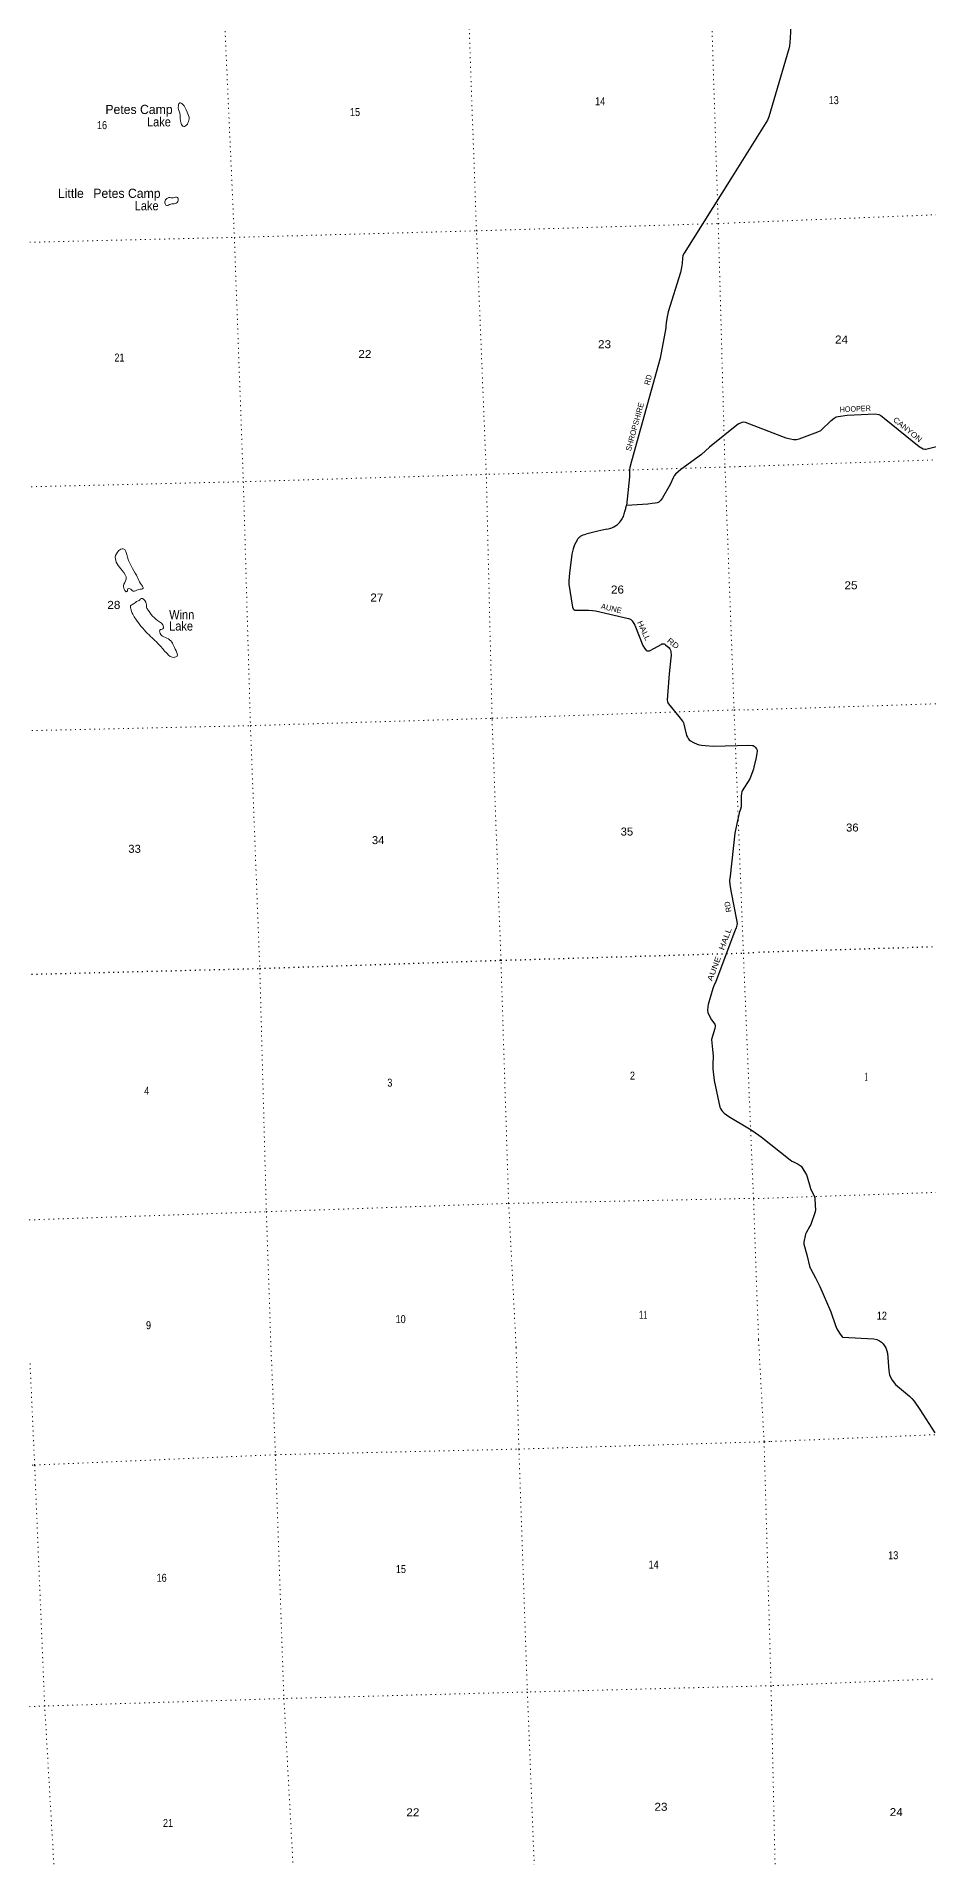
# Model space of a CAD drawing. Header units: feet. Extents: x 501257 to 757852, y -360805 to -170898.
# Drawn here: x 708844 to 728361, y -320485 to -280650 of the extents above; entities that cross this region are included whole.
import ezdxf
from ezdxf.enums import TextEntityAlignment as Align

# ---------------------------------------------------------------- set-up
doc = ezdxf.new("R2010")
doc.units = ezdxf.units.FT
doc.header["$LTSCALE"] = 70
doc.linetypes.add('DOTTED', pattern=[1.5, 0.3, -1.2])
for name, color, linetype, lineweight in [('29', 7, 'Continuous', 25), ('30', 7, 'Continuous', 25), ('39', 7, 'Continuous', 13), ('6', 7, 'DOTTED', 25), ('7', 7, 'DOTTED', 13)]:
    doc.layers.add(name, color=color, linetype=linetype, lineweight=lineweight)
doc.layers.add('41', color=7, linetype='Continuous')

msp = doc.modelspace()

# ---------------------------------------------------------------- linework, layer by layer
at = {"layer": '29'}
for points in [[(726614.8, -273168), (726621.28, -273194.03), (726623.06, -273224.47), (726613.51, -273293.68), (726325.76, -274950.3), (726297.47, -275059.96), (725387.66, -279068.48), (725358.26, -279213.39), (725343.95, -279285), (725341.16, -279345.8), (725349.06, -279627.19), (725341.33, -280548.96), (725332.02, -280684.1), (725323.68, -280785.07), (725318.91, -280854.28), (725304.17, -280920.51), (724904.1, -282284.99), (724866.89, -282409.24), (724854.96, -282445.04), (724836.78, -282484.59), (724034.78, -283763.2)], [(724034.78, -283763.2), (723011.6, -285389.04), (722986.21, -285443.06), (722976.01, -285500.92), (722969.34, -285616.15), (722957.3, -285703.43), (722934.2, -285816.82), (722666.72, -286674.49), (722635, -286818.94), (722623.09, -286917.64), (722615.47, -286988.53), (722611.19, -287024.86), (722487.26, -287686.03), (721862.89, -289944.39), (721826.29, -290082.11), (721819.42, -290137.31), (721814.51, -290282.49), (721752.31, -290911.11)], [(724204.35, -289121.28), (723567.32, -289636.27), (723395.74, -289793.6), (722938.46, -290126.53), (722821.25, -290227.5), (722795.4, -290259.31), (722771.76, -290307.85), (722704.45, -290453.31), (722537.66, -290745.4), (722493.78, -290803.73), (722472.7, -290826), (722458.64, -290838.89), (722458.64, -290837.72), (722445.76, -290845.92), (722421.16, -290852.96), (722377.82, -290861.16), (722316.54, -290868.29), (722218.23, -290877.94), (721752.31, -290911.11)], [(724204.35, -289121.28), (724284.06, -289087.26), (724321.65, -289081.89), (724351.97, -289088.15), (725238.03, -289428.5), (725336.6, -289452.65), (725403.72, -289463.4), (725468.16, -289463.4), (725529.24, -289452.68), (725588.99, -289433.85), (725940.73, -289302.2), (726000.21, -289268.97), (726227.79, -289053.36), (726297.83, -288998.61), (726340.79, -288974.43), (726381.21, -288963.34), (726578.66, -288936.32), (727194.76, -288908.91), (727269.81, -288920.69), (727315.46, -288939.5), (727391.96, -289000.89), (728154.63, -289621.8), (728239.11, -289670.28), (728276.7, -289681.03), (728302.73, -289681.2), (728535.06, -289616.68)], [(721325.12, -291429.35), (721127.89, -291469.69), (720861.87, -291538.51)], [(720673.47, -291665.47), (720671.05, -291668.6), (720615.04, -291768.41), (720584.31, -291855.8), (720558.06, -291977.94), (720504.22, -292388.74), (720489.07, -292556.93), (720492.62, -292628.83), (720569.1, -293137.57), (720583.46, -293168.72), (720598.77, -293182.34), (720624.28, -293197.65), (720659.93, -293200.71), (720921.76, -293203.2), (721006.94, -293206.16), (721073.21, -293215.78), (721797.98, -293384.59), (721820.75, -293391.66), (721847.11, -293404.43), (721862.42, -293415.49), (721876.18, -293432.08), (721931.96, -293528.72), (722112.79, -293971.21), (722146, -294028.55), (722174.93, -294065.99), (722185.98, -294077.05), (722202.14, -294086.41), (722219.15, -294090.67), (722233.6, -294091.52), (722247.21, -294088.96), (722255.82, -294086.81), (722366.49, -294028.38), (722510.63, -293948.59), (722526.96, -293940.06), (722540.15, -293935.38), (722557.16, -293933.68), (722575.02, -293937.94), (722589.89, -293946.87), (722607.65, -293959.13), (722685.57, -294027.28), (722701.72, -294048.55), (722714.48, -294075.78), (722720.85, -294105.13), (722725.95, -294190.22), (722724.52, -294244.86), (722688.63, -294594.59), (722642.45, -295164.22), (722646.87, -295203.62), (722658.78, -295227.44), (722673.6, -295247.66), (722894.96, -295527.55), (722981.07, -295624.79), (722990.85, -295640.55), (722998.93, -295661.39), (723005.52, -295692.68), (723066.6, -295938.16), (723083.96, -295977.91), (723100.97, -296005.14), (723124.78, -296034.08), (723152.84, -296057.91), (723216.62, -296093.63), (723296.87, -296129.11), (723322.91, -296139.59), (723347.57, -296146.39), (723393.49, -296154.89), (723473.24, -296162.93), (723654.78, -296172.39), (724426.92, -296154)], [(724426.92, -296154), (724507.02, -296158.61), (724525.51, -296161.6), (724544.59, -296172.34), (724568.14, -296197.95), (724597.07, -296233.2), (724607.8, -296263.04), (724609.31, -296282.98), (724606.61, -296328.67), (724586.17, -296424.66), (724539.41, -296637.6), (724530.28, -296677.15), (724450.28, -296891.89)], [(724450.28, -296891.89), (724285.5, -297150.23), (724274.46, -297174.24), (724265.95, -297204.87), (724261.43, -297265.91), (724262.55, -297467.26), (724259.99, -297503.53), (724244.68, -297549.47), (724216.21, -297636.12), (724164.18, -297871.64), (724119.27, -298080.72), (724019.75, -299018.84), (724009.13, -299110.83), (724010.24, -299204.48), (724040.45, -299374.56), (724158.28, -299970.4), (724171.54, -300051.05), (724168.14, -300091.89), (724149.43, -300151.45), (724111.42, -300237.96), (723703.01, -301322.33), (723662.94, -301418.94), (723638, -301475.76), (723541.42, -301821.72), (723533.24, -301870.3), (723527.81, -301954.46), (723531.21, -301998.7), (723545.21, -302037.02), (723614.13, -302163.39), (723681.91, -302257.58), (723691.08, -302277.79), (723691.93, -302304.16), (723683.26, -302352.19), (723630.74, -302517.24), (723615.4, -302593.46), (723615.85, -302664.8), (723633, -302807.17), (723646.19, -302951.69), (723637.51, -303144.83), (723640.12, -303233.87), (723671.39, -303490.51), (723796.69, -304069.97), (723810.13, -304103.76), (723830.54, -304136.1), (723850.95, -304163.32), (723886.67, -304199.06), (723941.09, -304239.9), (723993.28, -304276.25), (724441.95, -304543.66), (724524.21, -304599.18), (724698.07, -304721.67)], [(724698.07, -304721.67), (725330.17, -305226.43), (725367.81, -305250.37), (725388.09, -305261.12), (725508.17, -305316.58), (725555.06, -305345.85), (725571.76, -305360.17), (725588.77, -305380.07), (725689.19, -305549.48), (725707.72, -305595.26), (725767.12, -305822.31), (725777.49, -305857.21), (725858.59, -306011.16), (725868.13, -306035.03), (725871.66, -306051.93), (725875.29, -306082.76), (725883.5, -306331.17), (725882.14, -306347.39), (725878.27, -306362.61), (725781.73, -306636.64), (725765.58, -306672.89), (725680.3, -306819.68), (725672.55, -306834.59), (725666.73, -306852.05), (725631.1, -307020.48), (725629.23, -307042.53), (725631.1, -307064.63), (725694.62, -307301.73), (725766.53, -307574.77), (725775.42, -307596.88), (725783.76, -307615.98), (725885.05, -307801.88), (725984.31, -307995.47), (726218.86, -308550.37), (726323.73, -308846.37), (726355.66, -308918.54), (726409.95, -309012.27), (726447.5, -309065.33), (726480.36, -309104.9)], [(726480.36, -309104.9), (727166.53, -309137.45), (727228.77, -309151.97), (727284.77, -309178.95), (727332.47, -309210.07), (727365.65, -309245.36), (727423.74, -309338.73), (727450.7, -309398.91), (727465.2, -309452.87), (727492.18, -309836.75), (727506.69, -309925.99), (727533.66, -309988.23), (727566.85, -310040.11), (727639.43, -310133.49), (727683, -310177.06), (727946.39, -310390.8), (727994.11, -310442.67), (728043.89, -310500.77), (728170.4, -310681.32), (728493.96, -311195.94)]]:
    msp.add_lwpolyline(points, dxfattribs=at)
for points in [[(721325.12, -291429.35), (721432.56, -291400.15), (721587.33, -291294.64), (721658.76, -291199.34), (721704.68, -291093.83), (721730.19, -290995.12), (721752.31, -290911.11)], [(720673.47, -291665.47), (720689.33, -291640.96), (720713.14, -291608.63), (720749.71, -291580.55), (720803.28, -291554.17), (720861.87, -291538.51)]]:
    msp.add_spline(points, degree=3, dxfattribs=at)
at = {"layer": '39'}
for points in [[(712145.8, -282566.65), (712186.1, -282454.4), (712140.53, -282305.03), (712037.64, -282129.55), (711982.42, -282105.39), (711950.17, -282160.95), (711978.23, -282327.08), (712010.44, -282553.48), (712065.22, -282621.96), (712145.8, -282566.65)], [(711782.57, -284178.05), (711832.76, -284181.22), (711927.05, -284171.73), (711945.28, -284231.48), (711877.55, -284308.48), (711781.32, -284320.06), (711689.76, -284349.59), (711653.43, -284290.5), (711684.68, -284206.79), (711744, -284176.42), (711782.57, -284178.05)], [(710779.71, -292769.66), (710747.25, -292665.51), (710808.53, -292520.27), (710717.21, -292330.28), (710569.96, -292039.62), (710645.46, -291897.89), (710740.62, -291856.14), (710835.81, -292041.96), (711057, -292487.01), (711124.05, -292617.47), (711182.13, -292722.08), (711076.42, -292750.12), (710962.96, -292786.5), (710886.48, -292730.9), (710842.25, -292732.52), (710833.84, -292779.15), (710806.26, -292796.27), (710779.12, -292769.07)], [(711351.46, -293293.89), (711495.13, -293427.59), (711622.87, -293565.9), (711612.23, -293606.57), (711542.79, -293635.3), (711540.34, -293679.69), (711601.87, -293768.07), (711730.76, -293825.78), (711822.88, -293925.12), (711877.73, -294052), (711919.36, -294203.54), (711854, -294234.13), (711702.06, -294151.08), (711530.1, -293957.99), (711275.63, -293709.53), (711016.87, -293396.77), (710906.03, -293167.21), (710903.81, -293104.86), (710970.74, -293062.13), (711055.13, -293000.63), (711088.88, -292987.31), (711133.77, -292947.4), (711237.24, -293026.19), (711255.47, -293142.33), (711294.09, -293209.39), (711351.46, -293293.89)]]:
    msp.add_spline(points, degree=3, dxfattribs=at)
at = {"layer": '6'}
for points in [[(699761.95, -301412.06), (703098.26, -301321.69), (708424.28, -301170.94), (713730.76, -301037.03), (719005.44, -300857.95), (724307.04, -300700.05), (724570.36, -300686.66)], [(731717.21, -300476.27), (729596.67, -300531.71), (724570.36, -300686.66)]]:
    msp.add_lwpolyline(points, dxfattribs=at)
at = {"layer": '7'}
for points in [[(719338.67, -309330.32), (719174.43, -306176.67), (719005.44, -300857.95), (718811.23, -295566.34), (718685.89, -290229.91), (718470.29, -284902.83), (718278.17, -279556.76), (718106.38, -274215.99), (717891.42, -267944.34), (717826.79, -263598.8)], [(723147.32, -263431.11), (723252.54, -267874.88), (723427.15, -274087.59), (723587.18, -279380.46), (723759.76, -284743.35), (723906.85, -290068.92), (724105.87, -295382.51), (724308.98, -300697.96), (724530.82, -306087.25), (724641.66, -309163.15)], [(712488.09, -265028.15), (712537.91, -268001.43), (712768.08, -274361.14), (712933.63, -279696.1), (713174.22, -285046.43), (713370.29, -290390.34), (713525.78, -295725.67), (713730.76, -301037.03), (713873.62, -306356.7), (713981.69, -309497.94)], [(750864.45, -284253.57), (750246.21, -284269.7), (744978.18, -284345.33), (739699.22, -284453.54), (734393.41, -284367.44), (729062.05, -284529.8), (724065.39, -284730.17)], [(699311.16, -285359.57), (702552.71, -285300.48), (707857.4, -285172.67), (713174.22, -285046.43), (718470.29, -284902.83), (723759.76, -284743.35), (724065.39, -284730.17)], [(724234.09, -290061.05), (729243.77, -289887.81), (734532.62, -289716.85), (739823.74, -289785.35), (741783.41, -289836.29), (745088.87, -289742.02), (750393.99, -289576.54), (755657.24, -289478.93), (755725.63, -289476.3)], [(724234.09, -290061.05), (723906.85, -290068.92), (718685.89, -290229.91), (713370.29, -290390.34), (708061.51, -290516.29), (702757.25, -290656.16), (701807.06, -290669.35)], [(724402.47, -295381.22), (729420.57, -295219.81), (734684.5, -295083.94), (740002.66, -295004.56), (745255.69, -295018.01), (749661.98, -294952.74)], [(700058.49, -296059.38), (702929.41, -296006.99), (708218.87, -295847.52), (713525.78, -295725.67), (718811.23, -295566.34), (724105.87, -295382.51), (724402.47, -295381.22)], [(724740.59, -306065.14), (729810.58, -305890.62), (735075.14, -305772.83), (740348.01, -305662.82), (745702.3, -305523.81), (750947.03, -305298.02), (756245.73, -305225.03)], [(702577.64, -306738.03), (703290.23, -306720.12), (708583.07, -306542.4), (713873.62, -306356.7), (719174.43, -306176.67), (724530.03, -306065.13), (724740.59, -306065.14)], [(713981.69, -309497.94), (714073.04, -311675.89), (714258.46, -317007.67), (714553.03, -322398.12), (714755.61, -327719.38), (715140.43, -333058.46)], [(719338.67, -309330.32), (719398.73, -311549.91), (719583.89, -316863.6), (719795.56, -322207.05), (720031.09, -327536.08), (720425.53, -332889.91)], [(724641.66, -309163.15), (724762.02, -311389.4), (724914.51, -316725.73), (725034.25, -322051.79), (725276.36, -327331.25), (725479.38, -329409.32)], [(709565.29, -328849.55), (709499.17, -327878.23), (709335.39, -322517.98), (709025.39, -317169.97), (708804.74, -311899.01), (708704.27, -309661.84)], [(724908.92, -311384.07), (730082.14, -311169.84), (735296.44, -311112.12), (740564.32, -310964.27), (745883.33, -310778.7), (751176.72, -310609.98), (756418.74, -310463.8)], [(706861.98, -311950.53), (708804.74, -311899.01), (714077.94, -311673.56), (719398.73, -311549.91), (724762.02, -311389.4), (724908.92, -311384.07)], [(756597.35, -315872.24), (751368.39, -315918.27), (746114.94, -316011.36), (740772.06, -316272.09), (735471.59, -316438.63), (730228.41, -316505.64), (725077.78, -316719.72)], [(725077.78, -316719.72), (724914.51, -316725.73), (719583.89, -316863.6), (714263.36, -317005.34), (709025.39, -317169.97), (706078.59, -317292.25)]]:
    msp.add_lwpolyline(points, dxfattribs=at)

# ---------------------------------------------------------------- texts
at = {"layer": '30'}
for s, rotation, width, p in [('RD', 74.545, 0.95, (722253.37, -288285.74)), ('HALL', 294.493, 1.15, (721983.65, -293464.34)), ('RD', 321.882, 1.2, (722627.83, -293887.16)), ('RD', 101.186, 0.9, (724051.32, -299794.5)), ('AUNE   HALL', 69.362, 1.25, (723624.97, -301324.71))]:
    msp.add_text(s, height=120, rotation=rotation, dxfattribs=dict(at, width=width)).set_placement(p)
for s, rotation, p in [('SHROPSHIRE', 74.545, (721845.99, -289732.22)), ('AUNE', 346.889, (721183.94, -293166.46))]:
    msp.add_text(s, height=120, rotation=rotation, dxfattribs=at).set_placement(p)
for s, rotation, width, p in [('HOOPER', 2.547, 0.95, (726758.95, -288855.88)), ('CANYON', 320.85, 1.1, (727865.05, -289295.78))]:
    msp.add_text(s, height=120, rotation=rotation, dxfattribs=dict(at, width=width)).set_placement(p, align=Align.CENTER)
at = {"layer": '41'}
for s, p in [('Petes Camp', (710352.23, -282346.98)), ('Little', (709315.28, -284181.5)), ('Petes Camp', (710088.05, -284181.51))]:
    msp.add_text(s, height=200, dxfattribs=at).set_placement(p)
at = {"layer": '41', "width": 0.9}
for s, p in [('Lake', (711263.02, -282619.14)), ('Lake', (710994.9, -284453.66)), ('Winn', (711748.01, -293397.57)), ('Lake', (711748.01, -293646.12))]:
    msp.add_text(s, height=200, dxfattribs=at).set_placement(p)
at = {"layer": '7'}
for s, width, p in [('14', 0.85, (721065.67, -282155.53)), ('15', 0.85, (715702.59, -282392.62)), ('16', 0.85, (710168.29, -282678.19)), ('21', 0.85, (710549.53, -287762.19)), ('22', 1.1, (715886.12, -287684.87)), ('23', 1.1, (721128.73, -287470.42)), ('26', 1.1, (721411.94, -292836.48)), ('28', 1.1, (710394.49, -293172.15)), ('27', 1.1, (716147.48, -293010.53)), ('35', 1.05, (721624.71, -298129.81)), ('33', 1.05, (710854.64, -298507.35)), ('34', 1.05, (716182.25, -298317.28)), ('3', 0.85, (716519.65, -303622.86)), ('2', 0.85, (721827.91, -303469.23)), ('4', 0.85, (711201.21, -303800.89)), ('10', 0.85, (716700.5, -308794.79)), ('11', 0.65, (722026.51, -308700.44)), ('9', 0.85, (711240.99, -308928.27)), ('13', 0.85, (727476.53, -313959.27)), ('16', 0.85, (711472.09, -314452.66)), ('15', 0.85, (716706.56, -314261.2)), ('14', 0.85, (722235.38, -314163.05)), ('22', 1.1, (716935.44, -319581.75)), ('23', 1.1, (722363.13, -319461.52)), ('24', 1.1, (727510.39, -319577.6)), ('21', 0.85, (711612.12, -319816.73))]:
    msp.add_text(s, height=175, dxfattribs=dict(at, width=width)).set_placement(p)
for s, width, p in [('13', 0.85, (726285.27, -282131.84)), ('24', 1.1, (726456.96, -287367.88)), ('25', 1.1, (726663.16, -292743.22)), ('36', 1.05, (726692.78, -298042.03)), ('1', 0.4, (726995.65, -303493.97)), ('12', 0.85, (727338.47, -308719.48))]:
    msp.add_text(s, height=175, dxfattribs=dict(at, width=width)).set_placement(p, align=Align.CENTER)

doc.saveas('drawing.dxf')
